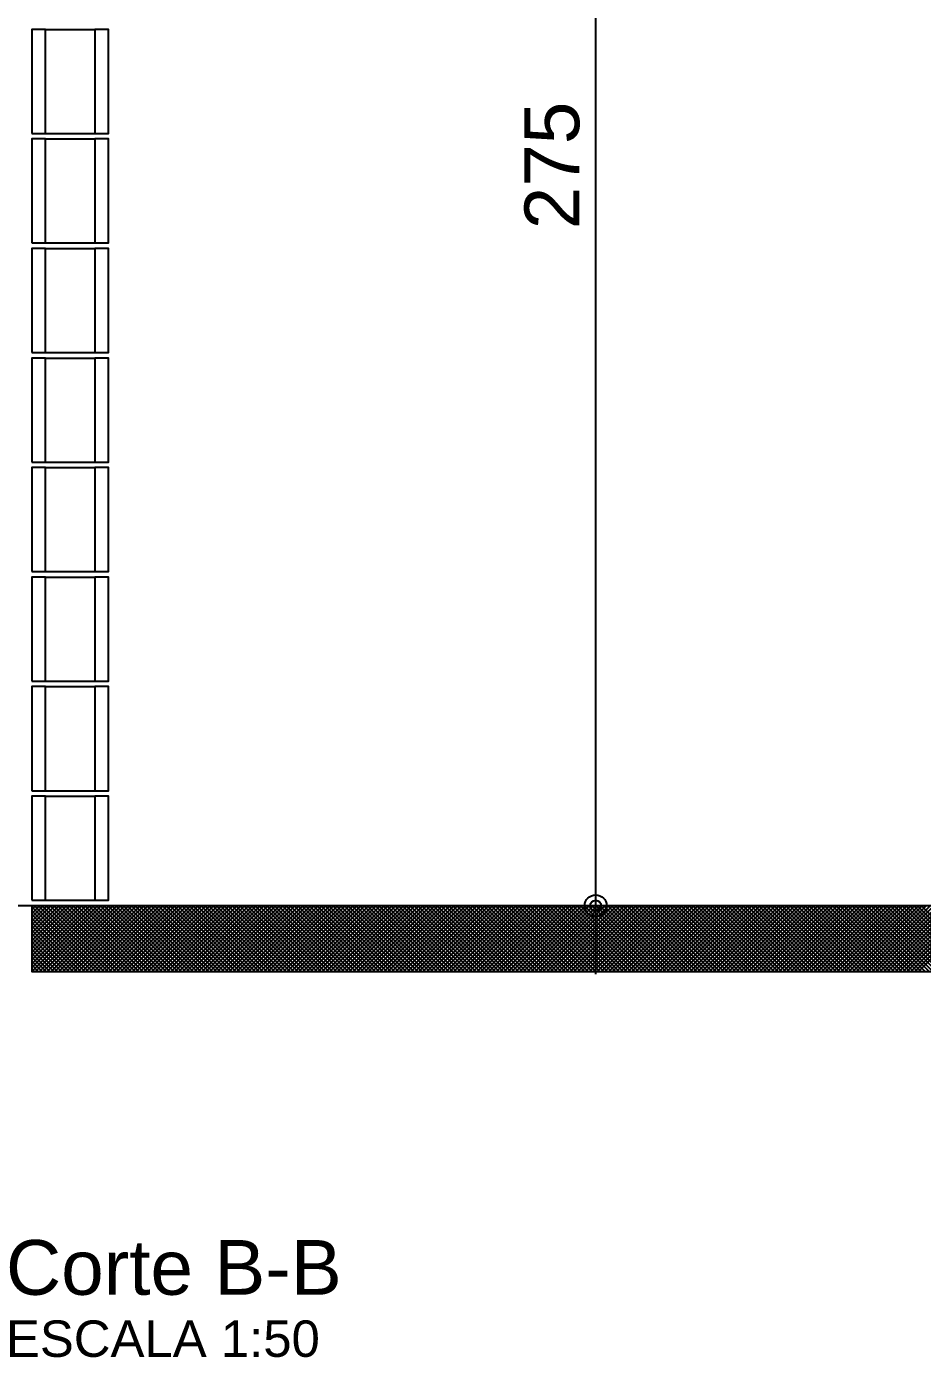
# Model space of a CAD drawing. Extents: x 0 to 119, y 0 to 84.
# Drawn here: x 60.653 to 63.924, y 27.542 to 32.401 of the extents above; entities that cross this region are included whole.
import ezdxf

# ---------------------------------------------------------------- set-up
doc = ezdxf.new("R2010")
doc.units = 0
doc.header["$MEASUREMENT"] = 0
doc.linetypes.add('ESTILO_TQS_0003', pattern=[1.5, 0.5, -0.4, 0.1, -0.5])
for name, color, linetype in [('10', 252, 'CONTINUOUS'), ('24', 7, 'CONTINUOUS'), ('29', 9, 'CONTINUOUS'), ('3', 7, 'CONTINUOUS'), ('32', 250, 'CONTINUOUS'), ('6', 178, 'CONTINUOUS')]:
    doc.layers.add(name, color=color, linetype=linetype)
doc.styles.add('TQS_ARIAL', font='arial.ttf')

msp = doc.modelspace()

# ---------------------------------------------------------------- linework, layer by layer
at = {"layer": '10', "color": 252, "linetype": 'Continuous'}
for p, q in [((60.722083, 32.391044), (60.902083, 32.391044)), ((60.722083, 32.011044), (60.902083, 32.011044)), ((60.722083, 31.991044), (60.902083, 31.991044)), ((60.722083, 31.611044), (60.902083, 31.611044)), ((60.722083, 31.591044), (60.902083, 31.591044)), ((60.722083, 31.211044), (60.902083, 31.211044)), ((60.722083, 31.191044), (60.902083, 31.191044)), ((60.722083, 30.811044), (60.902083, 30.811044)), ((60.722083, 30.791044), (60.902083, 30.791044)), ((60.722083, 30.411044), (60.902083, 30.411044)), ((60.722083, 30.391044), (60.902083, 30.391044)), ((60.722083, 30.011044), (60.902083, 30.011044)), ((60.722083, 30.011044), (60.902083, 30.011044)), ((60.722083, 29.991044), (60.902083, 29.991044)), ((60.722083, 29.611044), (60.902083, 29.611044)), ((60.722083, 29.591044), (60.902083, 29.591044)), ((60.722083, 29.211044), (60.902083, 29.211044))]:
    msp.add_line(p, q, dxfattribs=at)
for points in [[(60.672083, 32.011044), (60.722083, 32.011044), (60.722083, 32.391044), (60.672083, 32.391044), (60.672083, 32.011044)], [(60.902083, 32.011044), (60.952083, 32.011044), (60.952083, 32.391044), (60.902083, 32.391044), (60.902083, 32.011044)], [(60.672083, 31.611044), (60.722083, 31.611044), (60.722083, 31.991044), (60.672083, 31.991044), (60.672083, 31.611044)], [(60.902083, 31.611044), (60.952083, 31.611044), (60.952083, 31.991044), (60.902083, 31.991044), (60.902083, 31.611044)], [(60.672083, 31.211044), (60.722083, 31.211044), (60.722083, 31.591044), (60.672083, 31.591044), (60.672083, 31.211044)], [(60.902083, 31.211044), (60.952083, 31.211044), (60.952083, 31.591044), (60.902083, 31.591044), (60.902083, 31.211044)], [(60.672083, 30.811044), (60.722083, 30.811044), (60.722083, 31.191044), (60.672083, 31.191044), (60.672083, 30.811044)], [(60.902083, 30.811044), (60.952083, 30.811044), (60.952083, 31.191044), (60.902083, 31.191044), (60.902083, 30.811044)], [(60.672083, 30.411044), (60.722083, 30.411044), (60.722083, 30.791044), (60.672083, 30.791044), (60.672083, 30.411044)], [(60.902083, 30.411044), (60.952083, 30.411044), (60.952083, 30.791044), (60.902083, 30.791044), (60.902083, 30.411044)], [(60.672083, 30.011044), (60.722083, 30.011044), (60.722083, 30.391044), (60.672083, 30.391044), (60.672083, 30.011044)], [(60.902083, 30.011044), (60.952083, 30.011044), (60.952083, 30.391044), (60.902083, 30.391044), (60.902083, 30.011044)], [(60.672083, 29.611044), (60.722083, 29.611044), (60.722083, 29.991044), (60.672083, 29.991044), (60.672083, 29.611044)], [(60.902083, 29.611044), (60.952083, 29.611044), (60.952083, 29.991044), (60.902083, 29.991044), (60.902083, 29.611044)], [(60.672083, 29.211044), (60.722083, 29.211044), (60.722083, 29.591044), (60.672083, 29.591044), (60.672083, 29.211044)], [(60.902083, 29.211044), (60.952083, 29.211044), (60.952083, 29.591044), (60.902083, 29.591044), (60.902083, 29.211044)]]:
    msp.add_lwpolyline(points, dxfattribs=at)
at = {"layer": '29', "color": 9, "linetype": 'Continuous'}
for p, q in [((60.672083, 28.951044), (60.911854, 29.191044)), ((60.672083, 28.965415), (60.897712, 29.191044)), ((60.672083, 28.979557), (60.88357, 29.191044)), ((60.672083, 28.993699), (60.869427, 29.191044)), ((60.672083, 29.007841), (60.855285, 29.191044)), ((60.672083, 29.021983), (60.841143, 29.191044)), ((60.672083, 29.036125), (60.827001, 29.191044)), ((60.672083, 29.050267), (60.812859, 29.191044)), ((60.672083, 29.06441), (60.798717, 29.191044)), ((60.672083, 29.078552), (60.784575, 29.191044)), ((60.672083, 29.092694), (60.770433, 29.191044)), ((60.672083, 29.106836), (60.75629, 29.191044)), ((60.672083, 29.120978), (60.742148, 29.191044)), ((60.672083, 29.13512), (60.728006, 29.191044)), ((60.672083, 29.149262), (60.713864, 29.191044)), ((60.672083, 29.163404), (60.699722, 29.191044)), ((60.672083, 29.177547), (60.68558, 29.191044)), ((60.672083, 29.187047), (60.908086, 28.951044)), ((60.672083, 29.172905), (60.893944, 28.951044)), ((60.672083, 29.158763), (60.879802, 28.951044)), ((60.682228, 29.191044), (60.922228, 28.951044)), ((60.685996, 28.951044), (60.925996, 29.191044)), ((60.69637, 29.191044), (60.93637, 28.951044)), ((60.700138, 28.951044), (60.940138, 29.191044)), ((60.710512, 29.191044), (60.950512, 28.951044)), ((60.71428, 28.951044), (60.95428, 29.191044)), ((60.724655, 29.191044), (60.964655, 28.951044)), ((60.728422, 28.951044), (60.968422, 29.191044)), ((60.738797, 29.191044), (60.978797, 28.951044)), ((60.742565, 28.951044), (60.982565, 29.191044)), ((60.752939, 29.191044), (60.992939, 28.951044)), ((60.756707, 28.951044), (60.996707, 29.191044)), ((60.767081, 29.191044), (61.007081, 28.951044)), ((60.770849, 28.951044), (61.010849, 29.191044)), ((60.781223, 29.191044), (61.021223, 28.951044)), ((60.784991, 28.951044), (61.024991, 29.191044)), ((60.795365, 29.191044), (61.035365, 28.951044)), ((60.799133, 28.951044), (61.039133, 29.191044)), ((60.809507, 29.191044), (61.049507, 28.951044)), ((60.813275, 28.951044), (61.053275, 29.191044)), ((60.82365, 29.191044), (61.06365, 28.951044)), ((60.827417, 28.951044), (61.067417, 29.191044)), ((60.837792, 29.191044), (61.077792, 28.951044)), ((60.84156, 28.951044), (61.08156, 29.191044)), ((60.851934, 29.191044), (61.091934, 28.951044)), ((60.855702, 28.951044), (61.095702, 29.191044)), ((60.866076, 29.191044), (61.106076, 28.951044)), ((60.869844, 28.951044), (61.109844, 29.191044)), ((60.880218, 29.191044), (61.120218, 28.951044)), ((60.883986, 28.951044), (61.123986, 29.191044)), ((60.89436, 29.191044), (61.13436, 28.951044)), ((60.898128, 28.951044), (61.138128, 29.191044)), ((60.908502, 29.191044), (61.148502, 28.951044)), ((60.91227, 28.951044), (61.15227, 29.191044)), ((60.922644, 29.191044), (61.162644, 28.951044)), ((60.926412, 28.951044), (61.166412, 29.191044)), ((60.936787, 29.191044), (61.176787, 28.951044)), ((60.940554, 28.951044), (61.180554, 29.191044)), ((60.950929, 29.191044), (61.190929, 28.951044)), ((60.954697, 28.951044), (61.194697, 29.191044)), ((60.965071, 29.191044), (61.205071, 28.951044)), ((60.968839, 28.951044), (61.208839, 29.191044)), ((60.979213, 29.191044), (61.219213, 28.951044)), ((60.982981, 28.951044), (61.222981, 29.191044)), ((60.993355, 29.191044), (61.233355, 28.951044)), ((60.997123, 28.951044), (61.237123, 29.191044)), ((61.007497, 29.191044), (61.247497, 28.951044)), ((61.011265, 28.951044), (61.251265, 29.191044)), ((61.021639, 29.191044), (61.261639, 28.951044)), ((61.025407, 28.951044), (61.265407, 29.191044)), ((61.035782, 29.191044), (61.275782, 28.951044)), ((61.039549, 28.951044), (61.279549, 29.191044)), ((61.049924, 29.191044), (61.289924, 28.951044)), ((61.053692, 28.951044), (61.293692, 29.191044)), ((61.064066, 29.191044), (61.304066, 28.951044)), ((61.067834, 28.951044), (61.307834, 29.191044)), ((61.078208, 29.191044), (61.318208, 28.951044)), ((61.081976, 28.951044), (61.321976, 29.191044)), ((61.09235, 29.191044), (61.33235, 28.951044)), ((61.096118, 28.951044), (61.336118, 29.191044)), ((61.106492, 29.191044), (61.346492, 28.951044)), ((61.11026, 28.951044), (61.35026, 29.191044)), ((61.120634, 29.191044), (61.360634, 28.951044)), ((61.124402, 28.951044), (61.364402, 29.191044)), ((61.134777, 29.191044), (61.374777, 28.951044)), ((61.138544, 28.951044), (61.378544, 29.191044)), ((61.148919, 29.191044), (61.388919, 28.951044)), ((61.152687, 28.951044), (61.392687, 29.191044)), ((61.163061, 29.191044), (61.403061, 28.951044)), ((61.166829, 28.951044), (61.406829, 29.191044)), ((61.177203, 29.191044), (61.417203, 28.951044)), ((61.180971, 28.951044), (61.420971, 29.191044)), ((61.191345, 29.191044), (61.431345, 28.951044)), ((61.195113, 28.951044), (61.435113, 29.191044)), ((61.205487, 29.191044), (61.445487, 28.951044)), ((61.209255, 28.951044), (61.449255, 29.191044)), ((61.219629, 29.191044), (61.459629, 28.951044)), ((61.223397, 28.951044), (61.463397, 29.191044)), ((61.233771, 29.191044), (61.473771, 28.951044)), ((61.237539, 28.951044), (61.477539, 29.191044)), ((61.247914, 29.191044), (61.487914, 28.951044)), ((61.251681, 28.951044), (61.491681, 29.191044)), ((61.262056, 29.191044), (61.502056, 28.951044)), ((61.265824, 28.951044), (61.505824, 29.191044)), ((61.276198, 29.191044), (61.516198, 28.951044)), ((61.279966, 28.951044), (61.519966, 29.191044)), ((61.29034, 29.191044), (61.53034, 28.951044)), ((61.294108, 28.951044), (61.534108, 29.191044)), ((61.304482, 29.191044), (61.544482, 28.951044)), ((61.30825, 28.951044), (61.54825, 29.191044)), ((61.318624, 29.191044), (61.558624, 28.951044)), ((61.322392, 28.951044), (61.562392, 29.191044)), ((61.332766, 29.191044), (61.572766, 28.951044)), ((61.336534, 28.951044), (61.576534, 29.191044)), ((61.346909, 29.191044), (61.586909, 28.951044)), ((61.350676, 28.951044), (61.590676, 29.191044)), ((61.361051, 29.191044), (61.601051, 28.951044)), ((61.364819, 28.951044), (61.604819, 29.191044)), ((61.375193, 29.191044), (61.615193, 28.951044)), ((61.378961, 28.951044), (61.618961, 29.191044)), ((61.389335, 29.191044), (61.629335, 28.951044)), ((61.393103, 28.951044), (61.633103, 29.191044)), ((61.403477, 29.191044), (61.643477, 28.951044)), ((61.407245, 28.951044), (61.647245, 29.191044)), ((61.417619, 29.191044), (61.657619, 28.951044)), ((61.421387, 28.951044), (61.661387, 29.191044)), ((61.431761, 29.191044), (61.671761, 28.951044)), ((61.435529, 28.951044), (61.675529, 29.191044)), ((61.445904, 29.191044), (61.685904, 28.951044)), ((61.449671, 28.951044), (61.689671, 29.191044)), ((61.460046, 29.191044), (61.700046, 28.951044)), ((61.463813, 28.951044), (61.703813, 29.191044)), ((61.474188, 29.191044), (61.714188, 28.951044)), ((61.477956, 28.951044), (61.717956, 29.191044)), ((61.48833, 29.191044), (61.72833, 28.951044)), ((61.492098, 28.951044), (61.732098, 29.191044)), ((61.502472, 29.191044), (61.742472, 28.951044)), ((61.50624, 28.951044), (61.74624, 29.191044)), ((61.516614, 29.191044), (61.756614, 28.951044)), ((61.520382, 28.951044), (61.760382, 29.191044)), ((61.530756, 29.191044), (61.770756, 28.951044)), ((61.534524, 28.951044), (61.774524, 29.191044)), ((61.544898, 29.191044), (61.784898, 28.951044)), ((61.548666, 28.951044), (61.788666, 29.191044)), ((61.559041, 29.191044), (61.799041, 28.951044)), ((61.562808, 28.951044), (61.802808, 29.191044)), ((61.573183, 29.191044), (61.813183, 28.951044)), ((61.576951, 28.951044), (61.816951, 29.191044)), ((61.587325, 29.191044), (61.827325, 28.951044)), ((61.591093, 28.951044), (61.831093, 29.191044)), ((61.601467, 29.191044), (61.841467, 28.951044)), ((61.605235, 28.951044), (61.845235, 29.191044)), ((61.615609, 29.191044), (61.855609, 28.951044)), ((61.619377, 28.951044), (61.859377, 29.191044)), ((61.629751, 29.191044), (61.869751, 28.951044)), ((61.633519, 28.951044), (61.873519, 29.191044)), ((61.643893, 29.191044), (61.883893, 28.951044)), ((61.647661, 28.951044), (61.887661, 29.191044)), ((61.658036, 29.191044), (61.898036, 28.951044)), ((61.661803, 28.951044), (61.901803, 29.191044)), ((61.672178, 29.191044), (61.912178, 28.951044)), ((61.675946, 28.951044), (61.915946, 29.191044)), ((61.68632, 29.191044), (61.92632, 28.951044)), ((61.690088, 28.951044), (61.930088, 29.191044)), ((61.700462, 29.191044), (61.940462, 28.951044)), ((61.70423, 28.951044), (61.94423, 29.191044)), ((61.714604, 29.191044), (61.954604, 28.951044)), ((61.718372, 28.951044), (61.958372, 29.191044)), ((61.728746, 29.191044), (61.968746, 28.951044)), ((61.732514, 28.951044), (61.972514, 29.191044)), ((61.742888, 29.191044), (61.982888, 28.951044)), ((61.746656, 28.951044), (61.986656, 29.191044)), ((61.75703, 29.191044), (61.99703, 28.951044)), ((61.760798, 28.951044), (62.000798, 29.191044)), ((61.771173, 29.191044), (62.011173, 28.951044)), ((61.77494, 28.951044), (62.01494, 29.191044)), ((61.785315, 29.191044), (62.025315, 28.951044)), ((61.789083, 28.951044), (62.029083, 29.191044)), ((61.799457, 29.191044), (62.039457, 28.951044)), ((61.803225, 28.951044), (62.043225, 29.191044)), ((61.813599, 29.191044), (62.053599, 28.951044)), ((61.817367, 28.951044), (62.057367, 29.191044)), ((61.827741, 29.191044), (62.067741, 28.951044)), ((61.831509, 28.951044), (62.071509, 29.191044)), ((61.841883, 29.191044), (62.081883, 28.951044)), ((61.845651, 28.951044), (62.085651, 29.191044)), ((61.856025, 29.191044), (62.096025, 28.951044)), ((61.859793, 28.951044), (62.099793, 29.191044)), ((61.870168, 29.191044), (62.110168, 28.951044)), ((61.873935, 28.951044), (62.113935, 29.191044)), ((61.88431, 29.191044), (62.12431, 28.951044)), ((61.888078, 28.951044), (62.128078, 29.191044)), ((61.898452, 29.191044), (62.138452, 28.951044)), ((61.90222, 28.951044), (62.14222, 29.191044)), ((61.912594, 29.191044), (62.152594, 28.951044)), ((61.916362, 28.951044), (62.156362, 29.191044)), ((61.926736, 29.191044), (62.166736, 28.951044)), ((61.930504, 28.951044), (62.170504, 29.191044)), ((61.940878, 29.191044), (62.180878, 28.951044)), ((61.944646, 28.951044), (62.184646, 29.191044)), ((61.95502, 29.191044), (62.19502, 28.951044)), ((61.958788, 28.951044), (62.198788, 29.191044)), ((61.969163, 29.191044), (62.209163, 28.951044)), ((61.97293, 28.951044), (62.21293, 29.191044)), ((61.983305, 29.191044), (62.223305, 28.951044)), ((61.987073, 28.951044), (62.227073, 29.191044)), ((61.997447, 29.191044), (62.237447, 28.951044)), ((62.001215, 28.951044), (62.241215, 29.191044)), ((62.011589, 29.191044), (62.251589, 28.951044)), ((62.015357, 28.951044), (62.255357, 29.191044)), ((62.025731, 29.191044), (62.265731, 28.951044)), ((62.029499, 28.951044), (62.269499, 29.191044)), ((62.039873, 29.191044), (62.279873, 28.951044)), ((62.043641, 28.951044), (62.283641, 29.191044)), ((62.054015, 29.191044), (62.294015, 28.951044)), ((62.057783, 28.951044), (62.297783, 29.191044)), ((62.068157, 29.191044), (62.308157, 28.951044)), ((62.071925, 28.951044), (62.311925, 29.191044)), ((62.0823, 29.191044), (62.3223, 28.951044)), ((62.086067, 28.951044), (62.326067, 29.191044)), ((62.096442, 29.191044), (62.336442, 28.951044)), ((62.10021, 28.951044), (62.34021, 29.191044)), ((62.110584, 29.191044), (62.350584, 28.951044)), ((62.114352, 28.951044), (62.354352, 29.191044)), ((62.124726, 29.191044), (62.364726, 28.951044)), ((62.128494, 28.951044), (62.368494, 29.191044)), ((62.138868, 29.191044), (62.378868, 28.951044)), ((62.142636, 28.951044), (62.382636, 29.191044)), ((62.15301, 29.191044), (62.39301, 28.951044)), ((62.156778, 28.951044), (62.396778, 29.191044)), ((62.167152, 29.191044), (62.407152, 28.951044)), ((62.17092, 28.951044), (62.41092, 29.191044)), ((62.181295, 29.191044), (62.421295, 28.951044)), ((62.185062, 28.951044), (62.425062, 29.191044)), ((62.195437, 29.191044), (62.435437, 28.951044)), ((62.199205, 28.951044), (62.439205, 29.191044)), ((62.209579, 29.191044), (62.449579, 28.951044)), ((62.213347, 28.951044), (62.453347, 29.191044)), ((62.223721, 29.191044), (62.463721, 28.951044)), ((62.227489, 28.951044), (62.467489, 29.191044)), ((62.237863, 29.191044), (62.477863, 28.951044)), ((62.241631, 28.951044), (62.481631, 29.191044)), ((62.252005, 29.191044), (62.492005, 28.951044)), ((62.255773, 28.951044), (62.495773, 29.191044)), ((62.266147, 29.191044), (62.506147, 28.951044)), ((62.269915, 28.951044), (62.509915, 29.191044)), ((62.28029, 29.191044), (62.52029, 28.951044)), ((62.284057, 28.951044), (62.524057, 29.191044)), ((62.294432, 29.191044), (62.534432, 28.951044)), ((62.2982, 28.951044), (62.5382, 29.191044)), ((62.308574, 29.191044), (62.548574, 28.951044)), ((62.312342, 28.951044), (62.552342, 29.191044)), ((62.322716, 29.191044), (62.562716, 28.951044)), ((62.326484, 28.951044), (62.566484, 29.191044)), ((62.336858, 29.191044), (62.576858, 28.951044)), ((62.340626, 28.951044), (62.580626, 29.191044)), ((62.351, 29.191044), (62.591, 28.951044)), ((62.354768, 28.951044), (62.594768, 29.191044)), ((62.365142, 29.191044), (62.605142, 28.951044)), ((62.36891, 28.951044), (62.60891, 29.191044)), ((62.379284, 29.191044), (62.619284, 28.951044)), ((62.383052, 28.951044), (62.623052, 29.191044)), ((62.393427, 29.191044), (62.633427, 28.951044)), ((62.397194, 28.951044), (62.637194, 29.191044)), ((62.407569, 29.191044), (62.647569, 28.951044)), ((62.411337, 28.951044), (62.651337, 29.191044)), ((62.421711, 29.191044), (62.661711, 28.951044)), ((62.425479, 28.951044), (62.665479, 29.191044)), ((62.435853, 29.191044), (62.675853, 28.951044)), ((62.439621, 28.951044), (62.679621, 29.191044)), ((62.449995, 29.191044), (62.689995, 28.951044)), ((62.453763, 28.951044), (62.693763, 29.191044)), ((62.464137, 29.191044), (62.704137, 28.951044)), ((62.467905, 28.951044), (62.707905, 29.191044)), ((62.478279, 29.191044), (62.718279, 28.951044)), ((62.482047, 28.951044), (62.722047, 29.191044)), ((62.492422, 29.191044), (62.732422, 28.951044)), ((62.496189, 28.951044), (62.736189, 29.191044)), ((62.506564, 29.191044), (62.746564, 28.951044)), ((62.510332, 28.951044), (62.750332, 29.191044)), ((62.520706, 29.191044), (62.760706, 28.951044)), ((62.524474, 28.951044), (62.764474, 29.191044)), ((62.534848, 29.191044), (62.774848, 28.951044)), ((62.538616, 28.951044), (62.778616, 29.191044)), ((62.54899, 29.191044), (62.78899, 28.951044)), ((62.552758, 28.951044), (62.792758, 29.191044)), ((62.563132, 29.191044), (62.803132, 28.951044)), ((62.5669, 28.951044), (62.8069, 29.191044)), ((62.577274, 29.191044), (62.817274, 28.951044)), ((62.581042, 28.951044), (62.821042, 29.191044)), ((62.591416, 29.191044), (62.831416, 28.951044)), ((62.595184, 28.951044), (62.835184, 29.191044)), ((62.605559, 29.191044), (62.845559, 28.951044)), ((62.609326, 28.951044), (62.849326, 29.191044)), ((62.619701, 29.191044), (62.859701, 28.951044)), ((62.623469, 28.951044), (62.863469, 29.191044)), ((62.633843, 29.191044), (62.873843, 28.951044)), ((62.637611, 28.951044), (62.877611, 29.191044)), ((62.647985, 29.191044), (62.887985, 28.951044)), ((62.651753, 28.951044), (62.891753, 29.191044)), ((62.662127, 29.191044), (62.902127, 28.951044)), ((62.665895, 28.951044), (62.905895, 29.191044)), ((62.676269, 29.191044), (62.916269, 28.951044)), ((62.680037, 28.951044), (62.920037, 29.191044)), ((62.690411, 29.191044), (62.930411, 28.951044)), ((62.694179, 28.951044), (62.934179, 29.191044)), ((62.704554, 29.191044), (62.944554, 28.951044)), ((62.708321, 28.951044), (62.948321, 29.191044)), ((62.718696, 29.191044), (62.958696, 28.951044)), ((62.722464, 28.951044), (62.962464, 29.191044)), ((62.732838, 29.191044), (62.972838, 28.951044)), ((62.736606, 28.951044), (62.976606, 29.191044)), ((62.74698, 29.191044), (62.98698, 28.951044)), ((62.750748, 28.951044), (62.990748, 29.191044)), ((62.761122, 29.191044), (63.001122, 28.951044)), ((62.76489, 28.951044), (63.00489, 29.191044)), ((62.775264, 29.191044), (63.015264, 28.951044)), ((62.779032, 28.951044), (63.019032, 29.191044)), ((62.789406, 29.191044), (63.029406, 28.951044)), ((62.793174, 28.951044), (63.033174, 29.191044)), ((62.803549, 29.191044), (63.043549, 28.951044)), ((62.807316, 28.951044), (63.047316, 29.191044)), ((62.817691, 29.191044), (63.057691, 28.951044)), ((62.821459, 28.951044), (63.061459, 29.191044)), ((62.831833, 29.191044), (63.071833, 28.951044)), ((62.835601, 28.951044), (63.075601, 29.191044)), ((62.845975, 29.191044), (63.085975, 28.951044)), ((62.849743, 28.951044), (63.089743, 29.191044)), ((62.860117, 29.191044), (63.100117, 28.951044)), ((62.863885, 28.951044), (63.103885, 29.191044)), ((62.874259, 29.191044), (63.114259, 28.951044)), ((62.878027, 28.951044), (63.118027, 29.191044)), ((62.888401, 29.191044), (63.128401, 28.951044)), ((62.892169, 28.951044), (63.132169, 29.191044)), ((62.902543, 29.191044), (63.142543, 28.951044)), ((62.906311, 28.951044), (63.146311, 29.191044)), ((62.916686, 29.191044), (63.156686, 28.951044)), ((62.920453, 28.951044), (63.160453, 29.191044)), ((62.930828, 29.191044), (63.170828, 28.951044)), ((62.934596, 28.951044), (63.174596, 29.191044)), ((62.94497, 29.191044), (63.18497, 28.951044)), ((62.948738, 28.951044), (63.188738, 29.191044)), ((62.959112, 29.191044), (63.199112, 28.951044)), ((62.96288, 28.951044), (63.20288, 29.191044)), ((62.973254, 29.191044), (63.213254, 28.951044)), ((62.977022, 28.951044), (63.217022, 29.191044)), ((62.987396, 29.191044), (63.227396, 28.951044)), ((62.991164, 28.951044), (63.231164, 29.191044)), ((63.001538, 29.191044), (63.241538, 28.951044)), ((63.005306, 28.951044), (63.245306, 29.191044)), ((63.015681, 29.191044), (63.255681, 28.951044)), ((63.019448, 28.951044), (63.259448, 29.191044)), ((63.029823, 29.191044), (63.269823, 28.951044)), ((63.033591, 28.951044), (63.273591, 29.191044)), ((63.043965, 29.191044), (63.283965, 28.951044)), ((63.047733, 28.951044), (63.287733, 29.191044)), ((63.058107, 29.191044), (63.298107, 28.951044)), ((63.061875, 28.951044), (63.301875, 29.191044)), ((63.072249, 29.191044), (63.312249, 28.951044)), ((63.076017, 28.951044), (63.316017, 29.191044)), ((63.086391, 29.191044), (63.326391, 28.951044)), ((63.090159, 28.951044), (63.330159, 29.191044)), ((63.100533, 29.191044), (63.340533, 28.951044)), ((63.104301, 28.951044), (63.344301, 29.191044)), ((63.114676, 29.191044), (63.354676, 28.951044)), ((63.118443, 28.951044), (63.358443, 29.191044)), ((63.128818, 29.191044), (63.368818, 28.951044)), ((63.132586, 28.951044), (63.372586, 29.191044)), ((63.14296, 29.191044), (63.38296, 28.951044)), ((63.146728, 28.951044), (63.386728, 29.191044)), ((63.157102, 29.191044), (63.397102, 28.951044)), ((63.16087, 28.951044), (63.40087, 29.191044)), ((63.171244, 29.191044), (63.411244, 28.951044)), ((63.175012, 28.951044), (63.415012, 29.191044)), ((63.185386, 29.191044), (63.425386, 28.951044)), ((63.189154, 28.951044), (63.429154, 29.191044)), ((63.199528, 29.191044), (63.439528, 28.951044)), ((63.203296, 28.951044), (63.443296, 29.191044)), ((63.21367, 29.191044), (63.45367, 28.951044)), ((63.217438, 28.951044), (63.457438, 29.191044)), ((63.227813, 29.191044), (63.467813, 28.951044)), ((63.23158, 28.951044), (63.47158, 29.191044)), ((63.241955, 29.191044), (63.481955, 28.951044)), ((63.245723, 28.951044), (63.485723, 29.191044)), ((63.256097, 29.191044), (63.496097, 28.951044)), ((63.259865, 28.951044), (63.499865, 29.191044)), ((63.270239, 29.191044), (63.510239, 28.951044)), ((63.274007, 28.951044), (63.514007, 29.191044)), ((63.284381, 29.191044), (63.524381, 28.951044)), ((63.288149, 28.951044), (63.528149, 29.191044)), ((63.298523, 29.191044), (63.538523, 28.951044)), ((63.302291, 28.951044), (63.542291, 29.191044)), ((63.312665, 29.191044), (63.552665, 28.951044)), ((63.316433, 28.951044), (63.556433, 29.191044)), ((63.326808, 29.191044), (63.566808, 28.951044)), ((63.330575, 28.951044), (63.570575, 29.191044)), ((63.34095, 29.191044), (63.58095, 28.951044)), ((63.344718, 28.951044), (63.584718, 29.191044)), ((63.355092, 29.191044), (63.595092, 28.951044)), ((63.35886, 28.951044), (63.59886, 29.191044)), ((63.369234, 29.191044), (63.609234, 28.951044)), ((63.373002, 28.951044), (63.613002, 29.191044)), ((63.383376, 29.191044), (63.623376, 28.951044)), ((63.387144, 28.951044), (63.627144, 29.191044)), ((63.397518, 29.191044), (63.637518, 28.951044)), ((63.401286, 28.951044), (63.641286, 29.191044)), ((63.41166, 29.191044), (63.65166, 28.951044)), ((63.415428, 28.951044), (63.655428, 29.191044)), ((63.425803, 29.191044), (63.665803, 28.951044)), ((63.42957, 28.951044), (63.66957, 29.191044)), ((63.439945, 29.191044), (63.679945, 28.951044)), ((63.443712, 28.951044), (63.683712, 29.191044)), ((63.454087, 29.191044), (63.694087, 28.951044)), ((63.457855, 28.951044), (63.697855, 29.191044)), ((63.468229, 29.191044), (63.708229, 28.951044)), ((63.471997, 28.951044), (63.711997, 29.191044)), ((63.482371, 29.191044), (63.722371, 28.951044)), ((63.486139, 28.951044), (63.726139, 29.191044)), ((63.496513, 29.191044), (63.736513, 28.951044)), ((63.500281, 28.951044), (63.740281, 29.191044)), ((63.510655, 29.191044), (63.750655, 28.951044)), ((63.514423, 28.951044), (63.754423, 29.191044)), ((63.524797, 29.191044), (63.764797, 28.951044)), ((63.528565, 28.951044), (63.768565, 29.191044)), ((63.53894, 29.191044), (63.77894, 28.951044)), ((63.542707, 28.951044), (63.782707, 29.191044)), ((63.553082, 29.191044), (63.793082, 28.951044)), ((63.55685, 28.951044), (63.79685, 29.191044)), ((63.567224, 29.191044), (63.807224, 28.951044)), ((63.570992, 28.951044), (63.810992, 29.191044)), ((63.581366, 29.191044), (63.821366, 28.951044)), ((63.585134, 28.951044), (63.825134, 29.191044)), ((63.595508, 29.191044), (63.835508, 28.951044)), ((63.599276, 28.951044), (63.839276, 29.191044)), ((63.60965, 29.191044), (63.84965, 28.951044)), ((63.613418, 28.951044), (63.853418, 29.191044)), ((63.623792, 29.191044), (63.863792, 28.951044)), ((63.62756, 28.951044), (63.86756, 29.191044)), ((63.637935, 29.191044), (63.877935, 28.951044)), ((63.641702, 28.951044), (63.881702, 29.191044)), ((63.652077, 29.191044), (63.892077, 28.951044)), ((63.655845, 28.951044), (63.895845, 29.191044)), ((63.666219, 29.191044), (63.906219, 28.951044)), ((63.669987, 28.951044), (63.909987, 29.191044)), ((63.680361, 29.191044), (63.920361, 28.951044)), ((63.684129, 28.951044), (63.924129, 29.191044)), ((63.694503, 29.191044), (63.934503, 28.951044)), ((63.698271, 28.951044), (63.938271, 29.191044)), ((63.708645, 29.191044), (63.948645, 28.951044)), ((63.712413, 28.951044), (63.952413, 29.191044)), ((63.722787, 29.191044), (63.962787, 28.951044)), ((63.726555, 28.951044), (63.966555, 29.191044)), ((63.736929, 29.191044), (63.976929, 28.951044)), ((63.740697, 28.951044), (63.980697, 29.191044)), ((63.751072, 29.191044), (63.991072, 28.951044)), ((63.754839, 28.951044), (63.994839, 29.191044)), ((63.765214, 29.191044), (64.005214, 28.951044)), ((63.768982, 28.951044), (64.008982, 29.191044)), ((63.779356, 29.191044), (64.019356, 28.951044)), ((63.783124, 28.951044), (64.023124, 29.191044)), ((63.793498, 29.191044), (64.033498, 28.951044)), ((63.797266, 28.951044), (64.037266, 29.191044)), ((63.80764, 29.191044), (64.04764, 28.951044)), ((63.811408, 28.951044), (64.051408, 29.191044)), ((63.821782, 29.191044), (64.061782, 28.951044)), ((63.82555, 28.951044), (64.06555, 29.191044)), ((63.835924, 29.191044), (64.075924, 28.951044)), ((63.839692, 28.951044), (64.079692, 29.191044)), ((63.850067, 29.191044), (64.090067, 28.951044)), ((63.853834, 28.951044), (64.093834, 29.191044)), ((63.864209, 29.191044), (64.104209, 28.951044)), ((63.867977, 28.951044), (64.107977, 29.191044)), ((63.878351, 29.191044), (64.118351, 28.951044)), ((63.882119, 28.951044), (64.122119, 29.191044)), ((63.892493, 29.191044), (64.132493, 28.951044)), ((63.896261, 28.951044), (64.136261, 29.191044)), ((63.906635, 29.191044), (64.146635, 28.951044)), ((63.910403, 28.951044), (64.150403, 29.191044)), ((63.920777, 29.191044), (64.160777, 28.951044)), ((60.672083, 29.144621), (60.86566, 28.951044)), ((60.672083, 29.130479), (60.851518, 28.951044)), ((60.672083, 29.116336), (60.837375, 28.951044)), ((60.672083, 29.102194), (60.823233, 28.951044)), ((60.672083, 29.088052), (60.809091, 28.951044)), ((60.672083, 29.07391), (60.794949, 28.951044)), ((60.672083, 29.059768), (60.780807, 28.951044)), ((60.672083, 29.045626), (60.766665, 28.951044)), ((60.672083, 29.031484), (60.752523, 28.951044)), ((60.672083, 29.017341), (60.73838, 28.951044)), ((60.672083, 29.003199), (60.724238, 28.951044)), ((60.672083, 28.989057), (60.710096, 28.951044)), ((60.672083, 28.974915), (60.695954, 28.951044)), ((60.672083, 28.960773), (60.681812, 28.951044))]:
    msp.add_line(p, q, dxfattribs=at)
msp.add_lwpolyline([(60.672083, 29.191044), (60.672083, 28.951044), (66.772083, 28.951044), (66.772083, 28.151044), (67.052083, 28.151044), (67.052083, 28.951044), (67.052083, 29.191044), (60.672083, 29.191044)], dxfattribs=at)
at = {"layer": '3', "color": 7, "linetype": 'ESTILO_TQS_0003'}
msp.add_line((72.703917, 29.191044), (58.795807, 29.191044), dxfattribs=at)
at = {"layer": '32', "color": 250, "linetype": 'Continuous'}
for p, q in [((62.731365, 28.941044), (62.731365, 34.941044)), ((63.003878, 29.191044), (62.481365, 29.191044)), ((63.253878, 29.191044), (63.253878, 29.191044))]:
    msp.add_line(p, q, dxfattribs=at)
for radius in [0.04, 0.02]:
    msp.add_circle((62.731365, 29.191044), radius, dxfattribs=at)
at = {"layer": '6', "color": 178, "linetype": 'Continuous'}
msp.add_lwpolyline([(60.672083, 29.191044), (60.672083, 28.951044), (66.772083, 28.951044), (66.772083, 28.151044), (67.052083, 28.151044), (67.052083, 28.951044), (67.052083, 29.191044), (60.672083, 29.191044)], dxfattribs=at)

# ---------------------------------------------------------------- texts
at = {"layer": '24', "color": 7, "linetype": 'Continuous', "style": 'TQS_ARIAL'}
for s, height, p in [('Corte B-B', 0.2, (60.577759, 27.770641)), ('ESCALA 1:50', 0.133, (60.577759, 27.543974))]:
    msp.add_text(s, height=height, dxfattribs=at).set_placement(p)
at = {"layer": '32', "color": 250, "linetype": 'Continuous', "style": 'TQS_ARIAL'}
msp.add_text('275', height=0.2, rotation=90, dxfattribs=at).set_placement((62.671365, 31.661044))

doc.saveas('drawing.dxf')
